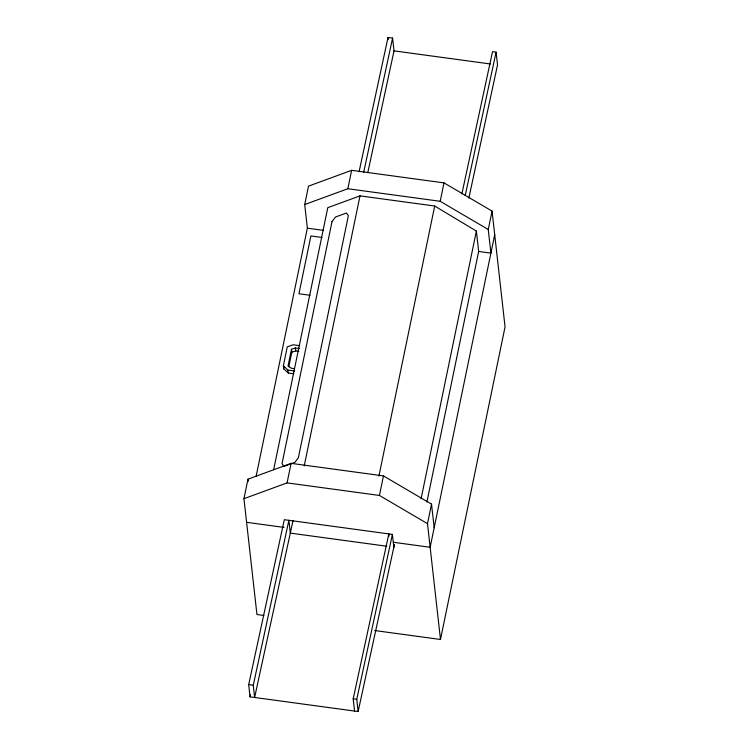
<?xml version="1.0" encoding="UTF-8"?>
<svg xmlns="http://www.w3.org/2000/svg" width="749" height="749" viewBox="0 0 749 749"><rect width="100%" height="100%" fill="white"/><g stroke="black" fill="none" stroke-linecap="round" stroke-linejoin="round"><path stroke-width="1.12" d="M263.873 615.453L256.944 614.517L243.949 498.694L247.985 479.163L291.108 463.359L383.469 475.915L431.527 504.124L434.177 527.755M256.074 476.476L307.362 228.173L304.712 204.543L308.513 186.136L351.637 170.323L443.998 182.887L492.056 211.087L505.051 326.91L440.487 639.477L374.687 630.527M293.795 373.779L288.309 373.03L283.693 368.789L283.365 365.83L287.279 346.843L293.196 344.783L299.787 345.682M283.693 368.789L284.152 366.551M299.516 348.528L295.434 347.976L291.492 349.212L288.019 366.046L291.258 368.218L294.31 368.639M288.814 366.748L291.829 352.161L291.492 349.212M273.657 469.717L327.781 207.679L359.997 195.873L434.701 206.031L476.383 231.076L478.667 251.467L426.902 502.055M243.949 498.694L287.073 482.89L291.108 463.359M304.712 204.543L347.836 188.739L351.637 170.323M304.216 465.915L359.997 195.873M378.919 476.074L434.701 206.031M440.487 639.477L427.492 523.654L379.434 495.445L383.469 475.915M478.667 251.467L490.904 253.134L488.254 229.503L440.197 201.294L443.998 182.887M421.069 498.834L476.383 231.076M427.492 523.654L431.527 504.124M488.254 229.503L492.056 211.087M494.705 234.718L430.141 547.285L393.281 542.267M359.08 171.755L388.01 37.45L392.588 38.068L394.021 50.866L367.787 172.654M248.687 684.605L284.311 519.694L392.401 534.393L393.834 547.191L358.134 711.55L250.044 696.851L248.687 684.605L253.265 685.232L254.623 697.478L293.028 520.564M363.658 172.382L392.588 38.068M253.265 685.232L288.889 520.321L290.331 533.119L386.812 546.236M461.871 193.935L492.514 51.662L496.091 52.149L497.523 64.948L468.846 198.111M354.549 711.063L353.191 698.817L388.825 533.906L389.059 536.041M465.204 195.564L496.091 52.149M358.134 711.55L356.767 699.304L392.401 534.393M250.044 696.851L250.541 694.566M291.829 352.161L295.771 350.935L298.823 351.347M394.021 50.866L490.501 63.993M347.836 188.739L440.197 201.294M307.362 228.173L323.512 230.364M322.014 237.461L310.891 235.954L298.945 293.767L310.067 295.275M283.365 365.83L287.972 370.081L294.563 370.97M287.073 482.89L379.434 495.445M246.599 522.325L284.068 527.418M353.191 698.817L356.767 699.304M388.01 37.45L388.244 39.585M295.434 347.976L295.771 350.935M287.972 370.081L288.309 373.03M247.985 479.163L248.237 481.42M332.013 221.638L282.008 463.743L283.983 466.355L294.9 462.358L298.374 457.742L348.379 215.637L346.394 213.025L335.486 217.023L332.013 221.638M394.311 544.898L393.834 547.191L394.33 544.907"/></g></svg>
